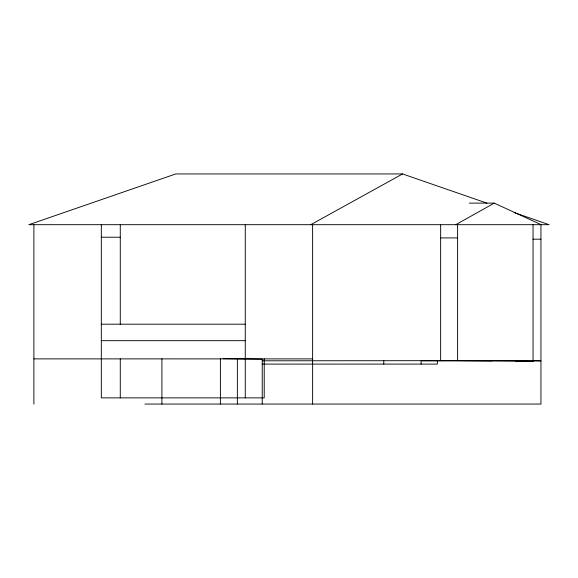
<?xml version="1.0" encoding="UTF-8"?>
<svg xmlns="http://www.w3.org/2000/svg" width="578" height="578" viewBox="0 0 578 578"><rect width="100%" height="100%" fill="white"/><g stroke="black" fill="none" stroke-linecap="round" stroke-linejoin="round"><path stroke-width="0.87" d="M455.782 224.69L494.248 203.124L541.196 224.69M310.783 224.69L402.591 173.942L486.922 203.153M262.231 360.809L533.053 360.593M402.591 173.942L175.755 173.942L28.9 224.69L549.1 224.69L514.174 212.596M469.307 203.124L494.248 203.124M101.316 237.218L120.275 237.218M440.646 237.919L457.61 237.919M532.967 239.176L540.957 239.176M101.316 324.193L245.267 324.193M101.316 340.68L245.267 340.68M33.885 358.88L312.619 358.887M223.072 358.656L262.231 359.176L262.231 404.058M492.297 360.824L421.102 360.824L421.102 364.097M532.851 360.824L540.957 360.824L532.967 360.744M533.053 224.69L533.053 361.402L516.089 361.402L516.089 360.593M262.231 364.097L437.358 364.097L437.358 360.499M144.948 404.058L540.957 404.058L540.957 224.69M533.053 361.402L457.61 360.593L457.61 224.69M440.646 224.69L440.646 360.744M383.785 360.809L383.785 364.097M312.619 224.69L312.619 404.058M264.218 358.887L264.218 397.874L101.316 397.874L101.316 224.69M245.267 224.69L245.267 397.874M237.363 359.176L237.363 404.058M220.399 358.562L220.399 404.058M161.912 358.779L161.912 404.058M120.275 224.69L120.275 324.489M120.275 358.887L120.275 397.874M33.885 224.69L33.885 404.058"/></g></svg>
